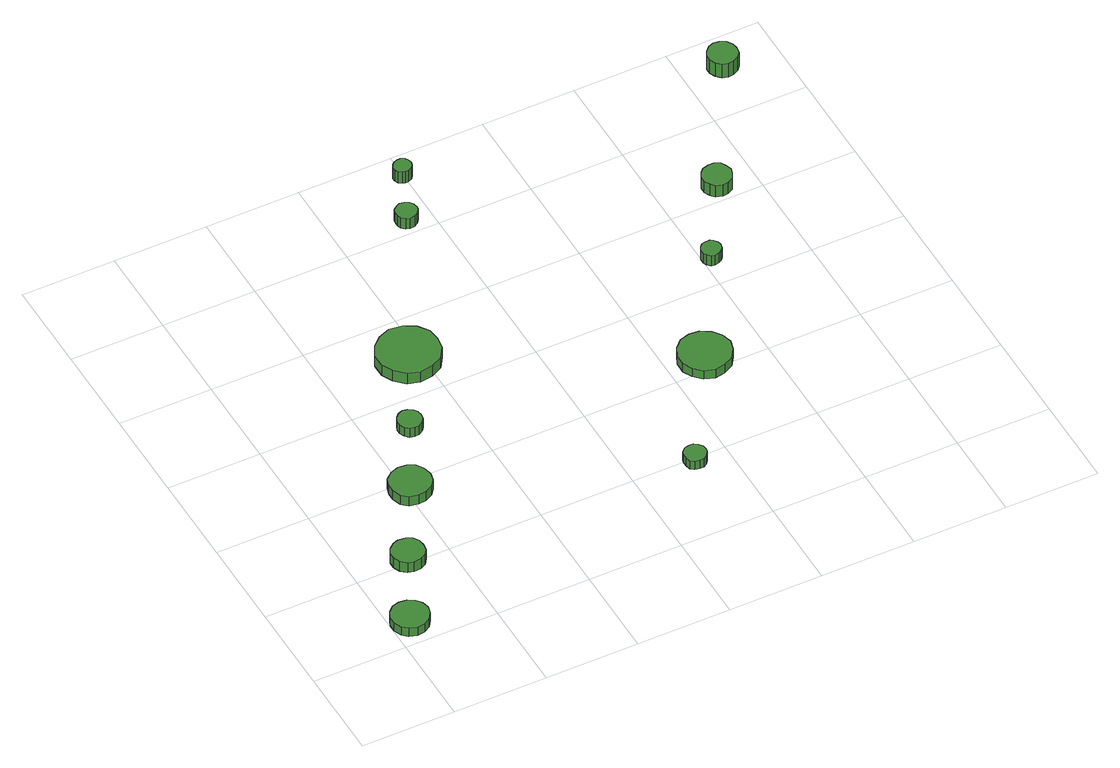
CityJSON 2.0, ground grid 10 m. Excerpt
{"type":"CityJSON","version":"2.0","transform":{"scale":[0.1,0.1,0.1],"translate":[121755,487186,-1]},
"CityObjects":{
"tree1":{"type":"SolitaryVegetationObject","attributes":{"function":"something"},"geometry":[{"type":"MultiSurface","lod":"1","boundaries":[[[0,1,2,3,4,5,6,7,8,9,10,11,12,13,14]],[[15,16,17,18,19,20,21,22,23,24,25,26,27,28,29]],[[0,29,28,1]],[[1,28,27,2]],[[2,27,26,3]],[[3,26,25,4]],[[4,25,24,5]],[[5,24,23,6]],[[6,23,22,7]],[[7,22,21,8]],[[8,21,20,9]],[[9,20,19,10]],[[10,19,18,11]],[[11,18,17,12]],[[12,17,16,13]],[[13,16,15,14]],[[14,15,29,0]]]}]},
"tree2":{"type":"SolitaryVegetationObject","attributes":{"function":"something"},"geometry":[{"type":"MultiSurface","lod":"1","boundaries":[[[30,31,32,33,34,35,36,37,38,39,40,41,42,43,44]],[[45,46,47,48,49,50,51,52,53,54,55,56,57,58,59]],[[30,59,58,31]],[[31,58,57,32]],[[32,57,56,33]],[[33,56,55,34]],[[34,55,54,35]],[[35,54,53,36]],[[36,53,52,37]],[[37,52,51,38]],[[38,51,50,39]],[[39,50,49,40]],[[40,49,48,41]],[[41,48,47,42]],[[42,47,46,43]],[[43,46,45,44]],[[44,45,59,30]]]}]},
"tree3":{"type":"SolitaryVegetationObject","attributes":{"function":"something"},"geometry":[{"type":"MultiSurface","lod":"1","boundaries":[[[60,61,62,63,64,65,66,67,68,69,70,71,72,73,74]],[[75,76,77,78,79,80,81,82,83,84,85,86,87,88,89]],[[60,89,88,61]],[[61,88,87,62]],[[62,87,86,63]],[[63,86,85,64]],[[64,85,84,65]],[[65,84,83,66]],[[66,83,82,67]],[[67,82,81,68]],[[68,81,80,69]],[[69,80,79,70]],[[70,79,78,71]],[[71,78,77,72]],[[72,77,76,73]],[[73,76,75,74]],[[74,75,89,60]]]}]},
"tree4":{"type":"SolitaryVegetationObject","attributes":{"function":"something"},"geometry":[{"type":"MultiSurface","lod":"1","boundaries":[[[90,91,92,93,94,95,96,97,98,99,100,101,102,103,104]],[[105,106,107,108,109,110,111,112,113,114,115,116,117,118,119]],[[90,119,118,91]],[[91,118,117,92]],[[92,117,116,93]],[[93,116,115,94]],[[94,115,114,95]],[[95,114,113,96]],[[96,113,112,97]],[[97,112,111,98]],[[98,111,110,99]],[[99,110,109,100]],[[100,109,108,101]],[[101,108,107,102]],[[102,107,106,103]],[[103,106,105,104]],[[104,105,119,90]]]}]},
"tree5":{"type":"SolitaryVegetationObject","attributes":{"function":"something"},"geometry":[{"type":"MultiSurface","lod":"1","boundaries":[[[120,121,122,123,124,125,126,127,128,129,130,131,132,133,134]],[[135,136,137,138,139,140,141,142,143,144,145,146,147,148,149]],[[120,149,148,121]],[[121,148,147,122]],[[122,147,146,123]],[[123,146,145,124]],[[124,145,144,125]],[[125,144,143,126]],[[126,143,142,127]],[[127,142,141,128]],[[128,141,140,129]],[[129,140,139,130]],[[130,139,138,131]],[[131,138,137,132]],[[132,137,136,133]],[[133,136,135,134]],[[134,135,149,120]]]}]},
"tree6":{"type":"SolitaryVegetationObject","attributes":{"function":"something"}},
"tree7":{"type":"SolitaryVegetationObject","attributes":{"function":"something"},"geometry":[{"type":"MultiSurface","lod":"1","boundaries":[[[150,151,152,153,154,155,156,157,158,159,160,161,162,163,164]],[[165,166,167,168,169,170,171,172,173,174,175,176,177,178,179]],[[150,179,178,151]],[[151,178,177,152]],[[152,177,176,153]],[[153,176,175,154]],[[154,175,174,155]],[[155,174,173,156]],[[156,173,172,157]],[[157,172,171,158]],[[158,171,170,159]],[[159,170,169,160]],[[160,169,168,161]],[[161,168,167,162]],[[162,167,166,163]],[[163,166,165,164]],[[164,165,179,150]]]}]},
"tree8":{"type":"SolitaryVegetationObject","attributes":{"function":"something"},"geometry":[{"type":"MultiSurface","lod":"1","boundaries":[[[180,181,182,183,184,185,186,187,188,189,190,191,192,193,194]],[[195,196,197,198,199,200,201,202,203,204,205,206,207,208,209]],[[180,209,208,181]],[[181,208,207,182]],[[182,207,206,183]],[[183,206,205,184]],[[184,205,204,185]],[[185,204,203,186]],[[186,203,202,187]],[[187,202,201,188]],[[188,201,200,189]],[[189,200,199,190]],[[190,199,198,191]],[[191,198,197,192]],[[192,197,196,193]],[[193,196,195,194]],[[194,195,209,180]]]}]},
"tree9":{"type":"SolitaryVegetationObject","attributes":{"function":"something"},"geometry":[{"type":"MultiSurface","lod":"1","boundaries":[[[210,211,212,213,214,215,216,217,218,219,220,221,222,223,224]],[[225,226,227,228,229,230,231,232,233,234,235,236,237,238,239]],[[210,239,238,211]],[[211,238,237,212]],[[212,237,236,213]],[[213,236,235,214]],[[214,235,234,215]],[[215,234,233,216]],[[216,233,232,217]],[[217,232,231,218]],[[218,231,230,219]],[[219,230,229,220]],[[220,229,228,221]],[[221,228,227,222]],[[222,227,226,223]],[[223,226,225,224]],[[224,225,239,210]]]}]},
"tree10":{"type":"SolitaryVegetationObject","attributes":{"function":"something"},"geometry":[{"type":"MultiSurface","lod":"1","boundaries":[[[240,241,242,243,244,245,246,247,248,249,250,251,252,253,254]],[[255,256,257,258,259,260,261,262,263,264,265,266,267,268,269]],[[240,269,268,241]],[[241,268,267,242]],[[242,267,266,243]],[[243,266,265,244]],[[244,265,264,245]],[[245,264,263,246]],[[246,263,262,247]],[[247,262,261,248]],[[248,261,260,249]],[[249,260,259,250]],[[250,259,258,251]],[[251,258,257,252]],[[252,257,256,253]],[[253,256,255,254]],[[254,255,269,240]]]}]},
"tree11":{"type":"SolitaryVegetationObject","attributes":{"function":"something"},"geometry":[{"type":"MultiSurface","lod":"1","boundaries":[[[270,271,272,273,274,275,276,277,278,279,280,281,282,283,284]],[[285,286,287,288,289,290,291,292,293,294,295,296,297,298,299]],[[270,299,298,271]],[[271,298,297,272]],[[272,297,296,273]],[[273,296,295,274]],[[274,295,294,275]],[[275,294,293,276]],[[276,293,292,277]],[[277,292,291,278]],[[278,291,290,279]],[[279,290,289,280]],[[280,289,288,281]],[[281,288,287,282]],[[282,287,286,283]],[[283,286,285,284]],[[284,285,299,270]]]}]},
"tree12":{"type":"SolitaryVegetationObject","attributes":{"function":"something"},"geometry":[{"type":"MultiSurface","lod":"1","boundaries":[[[300,301,302,303,304,305,306,307,308,309,310,311,312,313,314]],[[315,316,317,318,319,320,321,322,323,324,325,326,327,328,329]],[[300,329,328,301]],[[301,328,327,302]],[[302,327,326,303]],[[303,326,325,304]],[[304,325,324,305]],[[305,324,323,306]],[[306,323,322,307]],[[307,322,321,308]],[[308,321,320,309]],[[309,320,319,310]],[[310,319,318,311]],[[311,318,317,312]],[[312,317,316,313]],[[313,316,315,314]],[[314,315,329,300]]]}]},
"tree13":{"type":"SolitaryVegetationObject","attributes":{"function":"something"},"geometry":[{"type":"MultiSurface","lod":"1","boundaries":[[[330,331,332,333,334,335,336,337,338,339,340,341,342,343,344]],[[345,346,347,348,349,350,351,352,353,354,355,356,357,358,359]],[[330,359,358,331]],[[331,358,357,332]],[[332,357,356,333]],[[333,356,355,334]],[[334,355,354,335]],[[335,354,353,336]],[[336,353,352,337]],[[337,352,351,338]],[[338,351,350,339]],[[339,350,349,340]],[[340,349,348,341]],[[341,348,347,342]],[[342,347,346,343]],[[343,346,345,344]],[[344,345,359,330]]]}]}
},
"vertices":[
[40,29,16],[38,37,16],[33,43,16],[26,47,16],[18,48,16],[10,46,16],[4,40,16],[1,33,16],[1,25,16],[4,17,16],[10,12,16],[18,9,16],[26,10,16],[33,14,16],[38,21,16],[38,21,5],[33,14,5],[26,10,5],[18,9,5],[10,12,5],[4,17,5],[1,25,5],[1,33,5],[4,40,5],[10,46,5],[18,48,5],[26,47,5],[33,43,5],[38,37,5],[40,29,5],
[75,105,18],[74,112,18],[70,118,18],[64,121,18],[56,122,18],[50,120,18],[44,115,18],[41,109,18],[41,102,18],[44,95,18],[50,90,18],[56,88,18],[64,89,18],[70,92,18],[74,98,18],[74,98,5],[70,92,5],[64,89,5],[56,88,5],[50,90,5],[44,95,5],[41,102,5],[41,109,5],[44,115,5],[50,120,5],[56,122,5],[64,121,5],[70,118,5],[74,112,5],[75,105,5],
[127,189,17],[125,198,17],[120,206,17],[112,210,17],[103,211,17],[94,208,17],[87,202,17],[84,194,17],[84,185,17],[87,176,17],[94,170,17],[103,168,17],[112,169,17],[120,173,17],[125,180,17],[125,180,5],[120,173,5],[112,169,5],[103,168,5],[94,170,5],[87,176,5],[84,185,5],[84,194,5],[87,202,5],[94,208,5],[103,211,5],[112,210,5],[120,206,5],[125,198,5],[127,189,5],
[157,265,17],[156,270,17],[153,274,17],[148,277,17],[143,278,17],[138,276,17],[134,272,17],[132,267,17],[132,262,17],[134,257,17],[138,253,17],[143,252,17],[148,252,17],[153,255,17],[156,259,17],[156,259,5],[153,255,5],[148,252,5],[143,252,5],[138,253,5],[134,257,5],[132,262,5],[132,267,5],[134,272,5],[138,276,5],[143,278,5],[148,277,5],[153,274,5],[156,270,5],[157,265,5],
[219,348,19],[217,361,19],[209,372,19],[197,379,19],[183,381,19],[170,376,19],[160,367,19],[154,355,19],[154,341,19],[160,329,19],[170,319,19],[183,315,19],[197,317,19],[209,323,19],[217,335,19],[217,335,5],[209,323,5],[197,317,5],[183,315,5],[170,319,5],[160,329,5],[154,341,5],[154,355,5],[160,367,5],[170,376,5],[183,381,5],[197,379,5],[209,372,5],[217,361,5],[219,348,5],
[378,96,16],[377,101,16],[374,105,16],[370,108,16],[365,108,16],[360,107,16],[356,103,16],[355,99,16],[355,94,16],[356,89,16],[360,86,16],[365,85,16],[370,85,16],[374,88,16],[377,92,16],[377,92,5],[374,88,5],[370,85,5],[365,85,5],[360,86,5],[356,89,5],[355,94,5],[355,99,5],[356,103,5],[360,107,5],[365,108,5],[370,108,5],[374,105,5],[377,101,5],[378,96,5],
[285,516,20],[284,521,20],[281,525,20],[277,527,20],[272,528,20],[268,526,20],[264,523,20],[263,519,20],[263,514,20],[264,510,20],[268,507,20],[272,505,20],[277,506,20],[281,508,20],[284,512,20],[284,512,6],[281,508,6],[277,506,6],[272,505,6],[268,507,6],[264,510,6],[263,514,6],[263,519,6],[264,523,6],[268,526,6],[272,528,6],[277,527,6],[281,525,6],[284,521,6],[285,516,6],
[308,572,21],[307,576,21],[305,579,21],[301,581,21],[297,581,21],[294,580,21],[291,577,21],[289,574,21],[289,570,21],[291,566,21],[294,564,21],[297,563,21],[301,563,21],[305,565,21],[307,568,21],[307,568,6],[305,565,6],[301,563,6],[297,563,6],[294,564,6],[291,566,6],[289,570,6],[289,574,6],[291,577,6],[294,580,6],[297,581,6],[301,581,6],[305,579,6],[307,576,6],[308,572,6],
[467,215,17],[464,226,17],[457,235,17],[447,241,17],[436,242,17],[425,239,17],[417,231,17],[412,221,17],[412,209,17],[417,199,17],[425,191,17],[436,187,17],[447,189,17],[457,194,17],[464,204,17],[464,204,6],[457,194,6],[447,189,6],[436,187,6],[425,191,6],[417,199,6],[412,209,6],[412,221,6],[417,231,6],[425,239,6],[436,242,6],[447,241,6],[457,235,6],[464,226,6],[467,215,6],
[520,335,19],[519,339,19],[516,343,19],[513,345,19],[508,345,19],[504,344,19],[501,341,19],[499,337,19],[499,332,19],[501,328,19],[504,325,19],[508,324,19],[513,325,19],[516,327,19],[519,330,19],[519,330,6],[516,327,6],[513,325,6],[508,324,6],[504,325,6],[501,328,6],[499,332,6],[499,337,6],[501,341,6],[504,344,6],[508,345,6],[513,345,6],[516,343,6],[519,339,6],[520,335,6],
[576,420,21],[574,426,21],[571,432,21],[565,435,21],[559,435,21],[552,433,21],[548,429,21],[545,423,21],[545,417,21],[548,411,21],[552,406,21],[559,404,21],[565,405,21],[571,408,21],[574,414,21],[574,414,6],[571,408,6],[565,405,6],[559,404,6],[552,406,6],[548,411,6],[545,417,6],[545,423,6],[548,429,6],[552,433,6],[559,435,6],[565,435,6],[571,432,6],[574,426,6],[576,420,6],
[657,562,24],[656,568,24],[652,574,24],[646,577,24],[640,578,24],[634,576,24],[629,571,24],[626,565,24],[626,559,24],[629,553,24],[634,548,24],[640,546,24],[646,547,24],[652,550,24],[656,555,24],[656,555,6],[652,550,6],[646,547,6],[640,546,6],[634,548,6],[629,553,6],[626,559,6],[626,565,6],[629,571,6],[634,576,6],[640,578,6],[646,577,6],[652,574,6],[656,568,6],[657,562,6]
]}
